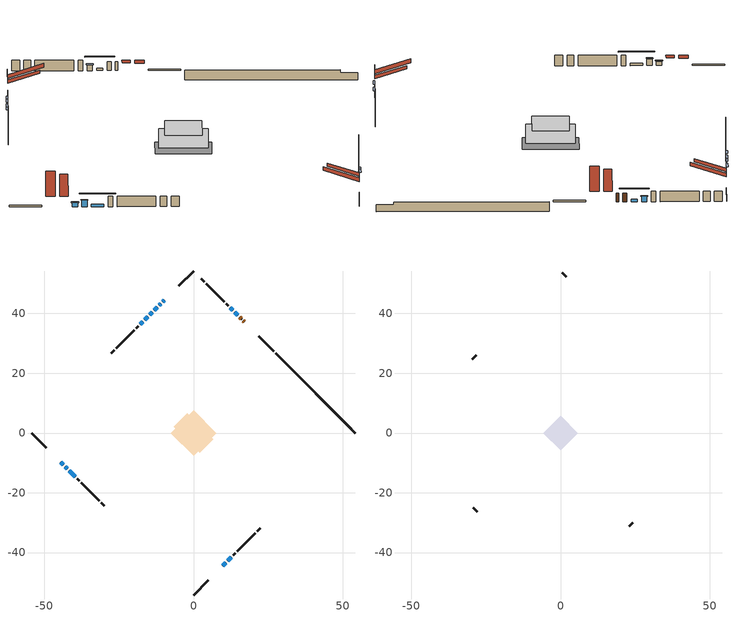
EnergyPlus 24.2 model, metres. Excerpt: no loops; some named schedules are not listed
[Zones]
conditioned space
 floor outside (Floor1 construction): -4,0 0,4 4,0 0,-4 z0.83
 floor adiabatic (AdiabaticFloorConstruction): -7.66,0 0,7.66 7.66,0 0,-7.66 z0.83
 floor foundation (Slab1 construction): -6.68,2.11 -2.11,6.68 6.68,-2.11 2.11,-6.68 z-1.46
 wall outside (RimJoist1 construction): 0,-54.2 5.01,-49.19 / -54.2,0 -49.19,-5.01 / 0,54.2 -5.01,49.19 / 26.82,27.38 21.8,32.39 z0.83:1.13
 wall outside (AdiabaticWallConstruction 1): 17.06,37.14 16.71,37.48 / 16.06,38.14 15.43,38.77 z0.83:2.86
 wall outside (AdiabaticWallConstruction): -9.76,44.44 -10.23,43.96 / -10.89,43.31 -11.49,42.71 / 13.15,41.05 12.32,41.88 z0.83:2.05; 9.76,-44.44 10.83,-43.36 z0.83:2.86; 11.49,-42.71 12.57,-41.63 / -42.96,-11.24 -42.17,-12.03 z0.83:2.3; -44.44,-9.76 -43.62,-10.58 / -12.14,42.06 -13.11,41.08 z0.83:1.75; 14.77,39.42 13.8,40.4 / -41.51,-12.68 -39.57,-14.62 z0.83:1.39; -13.77,40.43 -14.63,39.56 / -16.99,37.21 -17.81,36.38 z0.83:2; -15.29,38.91 -16.33,37.87 z0.83:1.8
 wall outside (Wall1 construction): 13.23,-40.97 13.96,-40.23 / -38.92,-15.28 -38.18,-16.02 / -18.47,35.73 -19.21,34.99 / 11.66,42.53 10.92,43.27 z0.83:3.27
 wall outside (Wall2 construction): 14.62,-39.58 20.63,-33.57 / -37.52,-16.68 -31.51,-22.69 / -19.87,34.33 -25.88,28.32 / 10.27,43.93 4.26,49.94 z0.83:3.27
 wall outside (Wall3 construction): 21.29,-32.91 22.35,-31.85 / -30.85,-23.34 -29.8,-24.4 / -26.53,27.66 -27.59,26.61 / 3.6,50.6 2.54,51.65 z0.83:3.27
 wall foundation (FoundationWall1 construction): 27.47,26.73,-1.46 27.47,26.73,0.83 51.53,2.67,0.83 51.53,2.67,0.22 54.2,0,0.22 54.2,0,-1.46
 window (WindowConstruction 9): -9.76,44.44 -10.23,43.97 z0.83:2.05
 window (WindowConstruction 5): 9.76,-44.44 10.83,-43.36 z0.83:2.86
 window (WindowConstruction 6): 11.49,-42.71 12.57,-41.63 z0.83:2.3
 window (WindowConstruction 7): -44.44,-9.76 -43.62,-10.58 z0.83:1.74
 window (WindowConstruction 8): -42.96,-11.24 -42.17,-12.03 z0.83:2.3
 window (WindowConstruction 11): 14.77,39.43 13.8,40.39 z0.83:1.39
 window (WindowConstruction 12): -41.51,-12.68 -39.57,-14.62 z0.83:1.39
 window (WindowConstruction 10): -10.89,43.31 -11.49,42.71 z0.83:2.05
 window (WindowConstruction): 13.15,41.05 12.32,41.88 z0.83:2.05
 window (WindowConstruction 1): -12.14,42.05 -13.11,41.08 z0.83:1.74
 window (WindowConstruction 2): -13.77,40.43 -14.63,39.57 z0.83:2
 window (WindowConstruction 3): -15.29,38.91 -16.33,37.87 z0.83:1.8
 window (WindowConstruction 4): -16.99,37.21 -17.81,36.39 z0.83:2
 door (Door): 17.06,37.14 16.72,37.48 z0.83:2.86
 door (Door 1): 16.06,38.14 15.43,38.77 z0.83:2.86
 ceiling adiabatic (AdiabaticFloorConstruction): 0,-7.66 7.66,0 0,7.66 -7.66,0 z0.83
 roof outside (Roof2 construction): 9.1,-45.1,3.27 4.18,-40.17,5.59 2.88,-41.47,5.59 7.8,-46.4,3.27; -45.1,-9.1,3.27 -40.17,-4.18,5.59 -41.47,-2.88,5.59 -46.4,-7.8,3.27; -9.1,45.1,3.27 -4.18,40.17,5.59 -2.88,41.47,5.59 -7.8,46.4,3.27; 17.72,36.48,3.27 12.79,31.56,5.59 14.09,30.26,5.59 19.01,35.18,3.27
attic - vented
 floor to conditioned space (Floor2 construction Reversed): -5.75,0 0,5.75 5.75,0 0,-5.75 z3.27
 wall outside (Wall4 construction): 23,-31.2 24.23,-29.97 / -29.14,-25.06 -27.91,-26.29 / -28.25,25.95 -29.48,24.72 / 1.89,52.31 0.66,53.54 z0.83:3.27
 roof outside (Roof1 construction): 7.15,-47.05,3.27 1.54,-41.45,5.91 0.07,-42.93,5.91 5.67,-48.53,3.27; -47.05,-7.15,3.27 -41.45,-1.54,5.91 -42.93,-0.07,5.91 -48.53,-5.67,3.27; -7.15,47.05,3.27 -1.54,41.45,5.91 -0.07,42.93,5.91 -5.67,48.53,3.27; 19.67,34.53,3.27 14.07,28.93,5.91 15.55,27.45,5.91 21.15,33.05,3.27
shading: 10.98,-43.22 9.61,-44.58 9.91,-44.87 11.27,-43.51 z3.06; 12.71,-41.49 11.35,-42.85 11.64,-43.14 13,-41.78 z2.5; -43.47,-10.72 -44.58,-9.61 -44.87,-9.91 -43.76,-11.02 z1.95; -42.03,-12.17 -43.1,-11.1 -43.39,-11.39 -42.32,-12.46 z2.5; 11.94,42.26 16.64,37.56 16.93,37.85 12.23,42.55 z4.03; -37.71,-16.49 -43.38,-10.82 -43.67,-11.11 -38,-16.78 z4.03; 12.18,42.02 13.29,40.91 13.58,41.2 12.47,42.31 z2.25; -13.26,40.94 -12,42.2 -12.29,42.49 -13.55,41.23 z1.95; -14.77,39.42 -13.63,40.57 -13.92,40.86 -15.07,39.71 z2.2; -16.47,37.73 -15.15,39.05 -15.44,39.34 -16.76,38.02 z2; -17.96,36.24 -16.85,37.35 -17.14,37.64 -18.25,36.53 z2.2
[Building]
Building 1: Terrain=Suburbs
[Site:Location]
Edmonton Intl AP_AB: Latitude {deg}=53.31; Longitude {deg}=-113.58; Time Zone {hr}=-7; Elevation {m}=723; Keep Site Location Information=Yes
[Site:GroundTemperature:Shallow]
-1.56185, -3.61833, -3.78302, -2.80711, 1.11059, 5.01004, 8.39065, 10.5322, 10.7141, 8.97234, 5.67794, 1.89811
[Site:WaterMainsTemperature]
Calculation Method=Schedule; Temperature Schedule=mains temperature schedule
[Material] Roughness=Rough; Thermal Absorptance=0.9
Name | Thickness {m} | Conductivity {W/m-K} | Density {kg/m3} | Specific Heat {J/kg-K} | Solar Absorptance | Visible Absorptance
asphalt or fiberglass shingles | 0.00635 | 0.162714 | 1121.4 | 1465.45 | 0.4 | 0.4
ceiling loosefill ins | 0.254 | 0.0480833 | 16.02 | 1046.75 | 0.7 | 0.7
ceiling stud and cavity | 0.1397 | 0.341967 | 65.682 | 1177.47 | 0.7 | 0.7
concrete 4.0 in. | 0.1016 | 1.803125 | 2242.8 | 837.4 | 0.7 | 0.7
concrete 8.0 in. | 0.2032 | 1.803125 | 2242.8 | 837.4 | 0.7 | 0.7
door material | 0.04445 | 0.053851 | 512.64 | 1214.23 | 0.7 | 0.7
exterior vertical ins | 0.0480821 | 0.029427 | 32.04 | 1214.23 | 0.7 | 0.7
floor covering | 0.0127 | 0.0433444 | 54.468 | 1339.84 | 0.6 | 0.6
floor rigid ins; roof rigid ins; wall rigid ins | 0.051816 | 0.029427 | 32.04 | 1214.23 | 0.7 | 0.7
floor rigid ins 1; wall rigid ins 1 | 0.512978 | 0.029427 | 32.04 | 1214.23 | 0.7 | 0.7
floor stud and cavity | 0.1397 | 0.0921247 | 92.3553 | 1139.71 | 0.7 | 0.7
floor stud and cavity 1 | 0.1397 | 1.75129 | 37.0049 | 1207.88 | 0.7 | 0.7
furniture material conditioned space 1 | 0.1524 | 0.115458 | 640.8 | 1214.23 | 0.6 | 0.6
gypsum board | 0.0127 | 0.160291 | 801 | 837.4 | 0.6 | 0.6
gypsum board 1 | 0.0127 | 0.160291 | 801 | 837.4 | 0.7 | 0.7
osb sheathing 0.5 in. | 0.0127 | 0.115458 | 512.64 | 1214.23 | 0.7 | 0.7
osb sheathing 0.75 in. | 0.01905 | 0.115458 | 512.64 | 1214.23 | 0.7 | 0.7
osb sheathing 2.0 in. | 0.0508 | 0.115458 | 512.64 | 1214.23 | 0.7 | 0.7
rim joist stud and cavity | 0.0508 | 0.0296634 | 125.044 | 1163.47 | 0.6 | 0.6
roof stud and cavity | 0.2032 | 0.213394 | 78.34581 | 1123.46 | 0.7 | 0.7
wall stud and cavity | 0.1397 | 0.33197 | 139.0536 | 1170.24 | 0.7 | 0.7
wall stud and cavity 1 | 0.1397 | 0.216775 | 139.0536 | 1170.24 | 0.7 | 0.7
wall stud and cavity 2 | 0.1397 | 0.424288 | 139.0536 | 1170.24 | 0.7 | 0.7
wall stud and cavity 3 | 0.0889 | 6.1454 | 50.32683 | 1063.81 | 0.6 | 0.6
wall stud and cavity 4 | 0.0889 | 0.380278 | 52.3479 | 1209.89 | 0.7 | 0.7
wall stud and cavity 5 | 0.0889 | 0.391764 | 83.0341 | 1211.67 | 0.7 | 0.7
wood siding | 0.0254 | 0.102417 | 544.68 | 1172.36 | 0.4 | 0.4
wood siding 1 | 0.00254 | 0.102417 | 544.68 | 1172.36 | 0.4 | 0.4
wood siding 2; wood siding 3; wood siding 4 | 0.0254 | 0.102417 | 544.68 | 1172.36 | 0.7 | 0.7
[WindowMaterial:SimpleGlazingSystem]
Name | U-Factor {W/m2-K} | Solar Heat Gain Coefficient
WindowMaterial | 2.9219 | 0.66
WindowMaterial 1 | 2.93155 | 0.66
WindowMaterial 10 | 2.8072 | 0.47
WindowMaterial 11 | 3.01842 | 0.49
WindowMaterial 2 | 3.02126 | 0.49
WindowMaterial 3 | 2.97868 | 0.57
WindowMaterial 4 | 2.99117 | 0.56
WindowMaterial 5 | 2.98606 | 0.58
WindowMaterial 6 | 2.94177 | 0.65
WindowMaterial 7 | 3.00026 | 0.54
WindowMaterial 8 | 3.01559 | 0.5
WindowMaterial 9 | 2.97187 | 0.62
[Construction]
AdiabaticFloorConstruction: floor stud and cavity 1, floor rigid ins 1, osb sheathing 0.75 in., floor covering
AdiabaticWallConstruction: wood siding 3, wall rigid ins 1, wall stud and cavity 4, gypsum board
AdiabaticWallConstruction 1: wood siding 4, wall rigid ins 1, wall stud and cavity 4, gypsum board
Door; Door 1: door material
Floor1 construction: floor stud and cavity, floor rigid ins, osb sheathing 0.75 in., floor covering
Floor2 construction Reversed: gypsum board, ceiling stud and cavity, ceiling loosefill ins
FoundationWall1 construction: concrete 8.0 in., gypsum board 1
furniture construction conditioned space 1: furniture material conditioned space 1
PartitionWallConstruction: gypsum board, wall stud and cavity 5, gypsum board
RimJoist1 construction: wood siding 2, osb sheathing 2.0 in., rim joist stud and cavity
Roof1 construction: asphalt or fiberglass shingles
Roof2 construction: asphalt or fiberglass shingles, roof rigid ins, osb sheathing 0.75 in., roof stud and cavity, gypsum board
Slab1 construction: concrete 4.0 in.
Wall1 construction: wood siding, wall rigid ins, osb sheathing 0.5 in., wall stud and cavity, gypsum board
Wall2 construction: wood siding, wall rigid ins, osb sheathing 0.5 in., wall stud and cavity 1, gypsum board
Wall3 construction: wood siding, wall rigid ins, osb sheathing 0.5 in., wall stud and cavity 2, gypsum board
Wall4 construction: wood siding 1, wall stud and cavity 3
WindowConstruction: WindowMaterial
WindowConstruction 1: WindowMaterial 1
WindowConstruction 10: WindowMaterial 10
WindowConstruction 11; WindowConstruction 12: WindowMaterial 11
WindowConstruction 2: WindowMaterial 2
WindowConstruction 3: WindowMaterial 3
WindowConstruction 4: WindowMaterial 4
WindowConstruction 5: WindowMaterial 5
WindowConstruction 6: WindowMaterial 6
WindowConstruction 7: WindowMaterial 7
WindowConstruction 8: WindowMaterial 8
WindowConstruction 9: WindowMaterial 9
[Zone] Multiplier=1; Part of Total Floor Area=Yes
Name | Volume {m3}
attic - vented | 28.3495
conditioned space | 510.3
[Space]
Name | Zone | Volume {m3}
attic - vented 1 | attic - vented | 28.3495
conditioned space 1 | conditioned space | 510.3
[ZoneInfiltration:EffectiveLeakageArea]
infil attic - vented 1: Zone or Space=attic - vented 1; Schedule=Always On Discrete; Effective Air Leakage Area {cm2}=2300.52; Stack Coefficient=0.000353171; Wind Coefficient=1.26973e-05
[ZoneMixing]
whole house fan mix: Zone or Space=attic - vented; Schedule=Always On Continuous; Design Flow Rate Calculation Method=Flow/Zone; Design Flow Rate {m3/s}=0; Source Zone or Space=conditioned space
[SurfaceProperty:ExposedFoundationPerimeter]
Slab1: Exposed Perimeter Calculation Method=TotalExposedPerimeter; Total Exposed Perimeter {m}=37.795
[InternalMass] Zone or ZoneList=conditioned space; Space or SpaceList=conditioned space 1
Name | Construction | Surface Area {m2}
furniture mass conditioned space 1 | furniture construction conditioned space 1 | 91.88
partition wall mass | PartitionWallConstruction | 229.7
[Lights]
interior lighting: Zone or ZoneList or Space or SpaceList=conditioned space 1; Schedule=interior lighting schedule; Design Level Calculation Method=LightingLevel; Lighting Level {W}=343.2; Return Air Fraction=0; Fraction Radiant=0.6; Fraction Visible=0.2; Fraction Replaceable=1
[People]
occupants: Zone or ZoneList or Space or SpaceList=conditioned space 1; Number of People Schedule=occupants schedule; Number of People Calculation Method=People; Number of People=3; Fraction Radiant=0.314171; Sensible Heat Fraction=0.56303; Activity Level Schedule=occupants activity schedule; Carbon Dioxide Generation Rate {m3/s-W}=0; Enable ASHRAE 55 Comfort Warnings=No; Mean Radiant Temperature Calculation Type=EnclosureAveraged
[ElectricEquipment] Zone or ZoneList or Space or SpaceList=conditioned space 1; Design Level Calculation Method=EquipmentLevel
Name | Schedule | Design Level {W} | Fraction Latent | Fraction Radiant | Fraction Lost
clothes dryer | clothes dryer schedule | 140.772 | 0.015 | 0.081 | 0.85
clothes washer | clothes washer schedule | 32.1985 | 0.03 | 0.162 | 0.7
cooking range | cooking range schedule | 215.147 | 0.08 | 0.432 | 0.2
dishwasher | dishwasher schedule | 66.8632 | 0.3 | 0.18 | 0.4
fridge | fridge schedule | 72.9452 | 0 | 0.6 | 0
mech vent bath fan 0 | mech vent bath fan 0 schedule | 50.2 | 0 | 0 | 1
mech vent bath fan 1 | mech vent bath fan 1 schedule | 50.2 | 0 | 0 | 1
mech vent house fan | mech vent house fan schedule | 0 | 0 | 0 | 1
mech vent house fan cfis | mech vent house fan cfis schedule | 0 | 0 | 0 | 0
mech vent range fan 0 | mech vent range fan 0 schedule | 57 | 0 | 0 | 1
misc plug loads | misc plug loads schedule | 494.7 | 0.045 | 0.513 | 0.1
whole house fan | Always On Discrete | 0 | 0 | 0 | 1
[OtherEquipment] Zone or ZoneList or Space or SpaceList=conditioned space 1; Design Level Calculation Method=EquipmentLevel
Name | Fuel Type | Schedule | Design Level {W} | Fraction Latent | Fraction Radiant | Fraction Lost
clothes dryer 1 | Electricity | clothes dryer schedule | 0 | 0.015 | 0.081 | 0.85
cooking range 1 | Electricity | cooking range schedule | 0 | 0.08 | 0.432 | 0.2
general water use latent | None | general water use schedule | 62.594 | 1 | 0 | 0
general water use sensible | None | general water use schedule | -61.6891 | 0 | 0.6 | 0
mech vent house fan latent load | None | Always On Discrete | 0 | 1 | 0 | 0
mech vent house fan sensible load | None | Always On Discrete | 0 | 0 | 0 | 0
water heater energy adjustment1 | NaturalGas | Always On Discrete | 0.01 | 0 | 0 | 1
[ZoneInfiltration:DesignFlowRate] Zone or ZoneList or Space or SpaceList=conditioned space 1; Schedule=Always On Discrete; Design Flow Rate Calculation Method=Flow/Zone; Design Flow Rate {m3/s}=0
infil flow; natural vent flow; whole house fan flow
[Foundation:Kiva]
Foundation Kiva 1: Initial Indoor Air Temperature {C}=18; Wall Height Above Grade {m}=0.830001; Wall Depth Below Slab {m}=0.2032; Custom Block Material Name 1=exterior vertical ins; Custom Block Depth 1 {m}=2.28999; Custom Block X Position 1 {m}=0.2159; Custom Block Z Position 1 {m}=0
[Foundation:Kiva:Settings]
Soil Conductivity {W/m-K}=0.849921; Soil Density {kg/m3}=1842.3; Soil Specific Heat {J/kg-K}=418.7; Ground Solar Absorptivity=0.9; Ground Thermal Absorptivity=0.9; Ground Surface Roughness {m}=0.03; Far-Field Width {m}=40; Deep-Ground Boundary Condition=ZeroFlux; Deep-Ground Depth {m}=40; Minimum Cell Dimension {m}=0.2; Maximum Cell Growth Coefficient=3; Simulation Timestep=Timestep
[Exterior:Lights]
exterior lighting: Schedule=exterior lighting schedule; Design Level {W}=75.6
[Schedule:Constant]
Name | Hourly Value
Always On Continuous; mech vent house fan schedule; mech vent house fan cfis schedule; Always On Discrete | 1
occupants activity schedule | 117.228
fridge schedule | 0
[Schedule:Week:Daily]
interior lighting schedule Week Rule - Jan1-Jan27: interior lighting schedule day, interior lighting schedule day, interior lighting schedule day, interior lighting schedule day, interior lighting schedule day, interior lighting schedule day, interior lighting schedule day, interior lighting schedule default day, interior lighting schedule default day, interior lighting schedule default day, interior lighting schedule default day, interior lighting schedule default day
interior lighting schedule Week Rule - Jan28-Feb3: interior lighting schedule day, interior lighting schedule day, interior lighting schedule day, interior lighting schedule day, interior lighting schedule day 1, interior lighting schedule day 1, interior lighting schedule day 1, interior lighting schedule default day, interior lighting schedule default day, interior lighting schedule default day, interior lighting schedule default day, interior lighting schedule default day
interior lighting schedule Week Rule - Feb4-Feb24: interior lighting schedule day 1, interior lighting schedule day 1, interior lighting schedule day 1, interior lighting schedule day 1, interior lighting schedule day 1, interior lighting schedule day 1, interior lighting schedule day 1, interior lighting schedule default day, interior lighting schedule default day, interior lighting schedule default day, interior lighting schedule default day, interior lighting schedule default day
interior lighting schedule Week Rule - Feb25-Mar3: interior lighting schedule day 1, interior lighting schedule day 1, interior lighting schedule day 1, interior lighting schedule day 1, interior lighting schedule day 2, interior lighting schedule day 2, interior lighting schedule day 2, interior lighting schedule default day, interior lighting schedule default day, interior lighting schedule default day, interior lighting schedule default day, interior lighting schedule default day
interior lighting schedule Week Rule - Mar4-Mar31: interior lighting schedule day 2, interior lighting schedule day 2, interior lighting schedule day 2, interior lighting schedule day 2, interior lighting schedule day 2, interior lighting schedule day 2, interior lighting schedule day 2, interior lighting schedule default day, interior lighting schedule default day, interior lighting schedule default day, interior lighting schedule default day, interior lighting schedule default day
interior lighting schedule Week Rule - Apr1-Apr28: interior lighting schedule day 3, interior lighting schedule day 3, interior lighting schedule day 3, interior lighting schedule day 3, interior lighting schedule day 3, interior lighting schedule day 3, interior lighting schedule day 3, interior lighting schedule default day, interior lighting schedule default day, interior lighting schedule default day, interior lighting schedule default day, interior lighting schedule default day
interior lighting schedule Week Rule - Apr29-May5: interior lighting schedule day 3, interior lighting schedule day 3, interior lighting schedule day 4, interior lighting schedule day 4, interior lighting schedule day 4, interior lighting schedule day 4, interior lighting schedule day 4, interior lighting schedule default day, interior lighting schedule default day, interior lighting schedule default day, interior lighting schedule default day, interior lighting schedule default day
interior lighting schedule Week Rule - May6-May26: interior lighting schedule day 4, interior lighting schedule day 4, interior lighting schedule day 4, interior lighting schedule day 4, interior lighting schedule day 4, interior lighting schedule day 4, interior lighting schedule day 4, interior lighting schedule default day, interior lighting schedule default day, interior lighting schedule default day, interior lighting schedule default day, interior lighting schedule default day
interior lighting schedule Week Rule - May27-Jun2: interior lighting schedule day 4, interior lighting schedule day 4, interior lighting schedule day 4, interior lighting schedule day 4, interior lighting schedule day 4, interior lighting schedule day 5, interior lighting schedule day 5, interior lighting schedule default day, interior lighting schedule default day, interior lighting schedule default day, interior lighting schedule default day, interior lighting schedule default day
interior lighting schedule Week Rule - Jun3-Jun30: interior lighting schedule day 5, interior lighting schedule day 5, interior lighting schedule day 5, interior lighting schedule day 5, interior lighting schedule day 5, interior lighting schedule day 5, interior lighting schedule day 5, interior lighting schedule default day, interior lighting schedule default day, interior lighting schedule default day, interior lighting schedule default day, interior lighting schedule default day
interior lighting schedule Week Rule - Jul1-Jul28: interior lighting schedule day 6, interior lighting schedule day 6, interior lighting schedule day 6, interior lighting schedule day 6, interior lighting schedule day 6, interior lighting schedule day 6, interior lighting schedule day 6, interior lighting schedule default day, interior lighting schedule default day, interior lighting schedule default day, interior lighting schedule default day, interior lighting schedule default day
interior lighting schedule Week Rule - Jul29-Aug4: interior lighting schedule day 6, interior lighting schedule day 6, interior lighting schedule day 6, interior lighting schedule day 7, interior lighting schedule day 7, interior lighting schedule day 7, interior lighting schedule day 7, interior lighting schedule default day, interior lighting schedule default day, interior lighting schedule default day, interior lighting schedule default day, interior lighting schedule default day
interior lighting schedule Week Rule - Aug5-Aug25: interior lighting schedule day 7, interior lighting schedule day 7, interior lighting schedule day 7, interior lighting schedule day 7, interior lighting schedule day 7, interior lighting schedule day 7, interior lighting schedule day 7, interior lighting schedule default day, interior lighting schedule default day, interior lighting schedule default day, interior lighting schedule default day, interior lighting schedule default day
interior lighting schedule Week Rule - Aug26-Sep1: interior lighting schedule day 7, interior lighting schedule day 7, interior lighting schedule day 7, interior lighting schedule day 7, interior lighting schedule day 7, interior lighting schedule day 7, interior lighting schedule day 8, interior lighting schedule default day, interior lighting schedule default day, interior lighting schedule default day, interior lighting schedule default day, interior lighting schedule default day
interior lighting schedule Week Rule - Sep2-Sep29: interior lighting schedule day 8, interior lighting schedule day 8, interior lighting schedule day 8, interior lighting schedule day 8, interior lighting schedule day 8, interior lighting schedule day 8, interior lighting schedule day 8, interior lighting schedule default day, interior lighting schedule default day, interior lighting schedule default day, interior lighting schedule default day, interior lighting schedule default day
interior lighting schedule Week Rule - Sep30-Oct6: interior lighting schedule day 8, interior lighting schedule day 9, interior lighting schedule day 9, interior lighting schedule day 9, interior lighting schedule day 9, interior lighting schedule day 9, interior lighting schedule day 9, interior lighting schedule default day, interior lighting schedule default day, interior lighting schedule default day, interior lighting schedule default day, interior lighting schedule default day
interior lighting schedule Week Rule - Oct7-Oct27: interior lighting schedule day 9, interior lighting schedule day 9, interior lighting schedule day 9, interior lighting schedule day 9, interior lighting schedule day 9, interior lighting schedule day 9, interior lighting schedule day 9, interior lighting schedule default day, interior lighting schedule default day, interior lighting schedule default day, interior lighting schedule default day, interior lighting schedule default day
interior lighting schedule Week Rule - Oct28-Nov3: interior lighting schedule day 9, interior lighting schedule day 9, interior lighting schedule day 9, interior lighting schedule day 9, interior lighting schedule day 10, interior lighting schedule day 10, interior lighting schedule day 10, interior lighting schedule default day, interior lighting schedule default day, interior lighting schedule default day, interior lighting schedule default day, interior lighting schedule default day
interior lighting schedule Week Rule - Nov4-Nov24: interior lighting schedule day 10, interior lighting schedule day 10, interior lighting schedule day 10, interior lighting schedule day 10, interior lighting schedule day 10, interior lighting schedule day 10, interior lighting schedule day 10, interior lighting schedule default day, interior lighting schedule default day, interior lighting schedule default day, interior lighting schedule default day, interior lighting schedule default day
interior lighting schedule Week Rule - Nov25-Dec1: interior lighting schedule day 10, interior lighting schedule day 10, interior lighting schedule day 10, interior lighting schedule day 10, interior lighting schedule day 10, interior lighting schedule day 10, interior lighting schedule day 11, interior lighting schedule default day, interior lighting schedule default day, interior lighting schedule default day, interior lighting schedule default day, interior lighting schedule default day
interior lighting schedule Week Rule - Dec2-Dec31: interior lighting schedule day 11, interior lighting schedule day 11, interior lighting schedule day 11, interior lighting schedule day 11, interior lighting schedule day 11, interior lighting schedule day 11, interior lighting schedule day 11, interior lighting schedule default day, interior lighting schedule default day, interior lighting schedule default day, interior lighting schedule default day, interior lighting schedule default day
occupants schedule Week Rule - Jan1-Dec31: occupants schedule day, occupants schedule day, occupants schedule day, occupants schedule day, occupants schedule day, occupants schedule day, occupants schedule day, occupants schedule default day, occupants schedule default day, occupants schedule default day, occupants schedule default day, occupants schedule default day
clothes dryer schedule Week Rule - Jan1-Dec31: clothes dryer schedule day, clothes dryer schedule day, clothes dryer schedule day, clothes dryer schedule day, clothes dryer schedule day, clothes dryer schedule day, clothes dryer schedule day, clothes dryer schedule default day, clothes dryer schedule default day, clothes dryer schedule default day, clothes dryer schedule default day, clothes dryer schedule default day
clothes washer schedule Week Rule - Jan1-Dec31: clothes washer schedule day, clothes washer schedule day, clothes washer schedule day, clothes washer schedule day, clothes washer schedule day, clothes washer schedule day, clothes washer schedule day, clothes washer schedule default day, clothes washer schedule default day, clothes washer schedule default day, clothes washer schedule default day, clothes washer schedule default day
cooking range schedule Week Rule - Jan1-Dec31: cooking range schedule day, cooking range schedule day, cooking range schedule day, cooking range schedule day, cooking range schedule day, cooking range schedule day, cooking range schedule day, cooking range schedule default day, cooking range schedule default day, cooking range schedule default day, cooking range schedule default day, cooking range schedule default day
dishwasher schedule Week Rule - Jan1-Dec31: dishwasher schedule day, dishwasher schedule day, dishwasher schedule day, dishwasher schedule day, dishwasher schedule day, dishwasher schedule day, dishwasher schedule day, dishwasher schedule default day, dishwasher schedule default day, dishwasher schedule default day, dishwasher schedule default day, dishwasher schedule default day
mech vent bath fan 0 schedule Week Rule - Jan1-Dec31: mech vent bath fan 0 schedule day, mech vent bath fan 0 schedule day, mech vent bath fan 0 schedule day, mech vent bath fan 0 schedule day, mech vent bath fan 0 schedule day, mech vent bath fan 0 schedule day, mech vent bath fan 0 schedule day, mech vent bath fan 0 schedule default day, mech vent bath fan 0 schedule default day, mech vent bath fan 0 schedule default day, mech vent bath fan 0 schedule default day, mech vent bath fan 0 schedule default day
mech vent bath fan 1 schedule Week Rule - Jan1-Dec31: mech vent bath fan 1 schedule day, mech vent bath fan 1 schedule day, mech vent bath fan 1 schedule day, mech vent bath fan 1 schedule day, mech vent bath fan 1 schedule day, mech vent bath fan 1 schedule day, mech vent bath fan 1 schedule day, mech vent bath fan 1 schedule default day, mech vent bath fan 1 schedule default day, mech vent bath fan 1 schedule default day, mech vent bath fan 1 schedule default day, mech vent bath fan 1 schedule default day
mech vent range fan 0 schedule Week Rule - Jan1-Dec31: mech vent range fan 0 schedule day, mech vent range fan 0 schedule day, mech vent range fan 0 schedule day, mech vent range fan 0 schedule day, mech vent range fan 0 schedule day, mech vent range fan 0 schedule day, mech vent range fan 0 schedule day, mech vent range fan 0 schedule default day, mech vent range fan 0 schedule default day, mech vent range fan 0 schedule default day, mech vent range fan 0 schedule default day, mech vent range fan 0 schedule default day
misc plug loads schedule Week Rule - Jan1-Dec31: misc plug loads schedule day, misc plug loads schedule day, misc plug loads schedule day, misc plug loads schedule day, misc plug loads schedule day, misc plug loads schedule day, misc plug loads schedule day, misc plug loads schedule default day, misc plug loads schedule default day, misc plug loads schedule default day, misc plug loads schedule default day, misc plug loads schedule default day
general water use schedule Week Rule - Jan1-Dec31: general water use schedule day, general water use schedule day, general water use schedule day, general water use schedule day, general water use schedule day, general water use schedule day, general water use schedule day, general water use schedule default day, general water use schedule default day, general water use schedule default day, general water use schedule default day, general water use schedule default day
exterior lighting schedule Week Rule - Jan1-Jan27: exterior lighting schedule day, exterior lighting schedule day, exterior lighting schedule day, exterior lighting schedule day, exterior lighting schedule day, exterior lighting schedule day, exterior lighting schedule day, exterior lighting schedule default day, exterior lighting schedule default day, exterior lighting schedule default day, exterior lighting schedule default day, exterior lighting schedule default day
exterior lighting schedule Week Rule - Jan28-Feb3: exterior lighting schedule day, exterior lighting schedule day, exterior lighting schedule day, exterior lighting schedule day, exterior lighting schedule day 1, exterior lighting schedule day 1, exterior lighting schedule day 1, exterior lighting schedule default day, exterior lighting schedule default day, exterior lighting schedule default day, exterior lighting schedule default day, exterior lighting schedule default day
exterior lighting schedule Week Rule - Feb4-Feb24: exterior lighting schedule day 1, exterior lighting schedule day 1, exterior lighting schedule day 1, exterior lighting schedule day 1, exterior lighting schedule day 1, exterior lighting schedule day 1, exterior lighting schedule day 1, exterior lighting schedule default day, exterior lighting schedule default day, exterior lighting schedule default day, exterior lighting schedule default day, exterior lighting schedule default day
exterior lighting schedule Week Rule - Feb25-Mar3: exterior lighting schedule day 1, exterior lighting schedule day 1, exterior lighting schedule day 1, exterior lighting schedule day 1, exterior lighting schedule day 2, exterior lighting schedule day 2, exterior lighting schedule day 2, exterior lighting schedule default day, exterior lighting schedule default day, exterior lighting schedule default day, exterior lighting schedule default day, exterior lighting schedule default day
exterior lighting schedule Week Rule - Mar4-Mar31: exterior lighting schedule day 2, exterior lighting schedule day 2, exterior lighting schedule day 2, exterior lighting schedule day 2, exterior lighting schedule day 2, exterior lighting schedule day 2, exterior lighting schedule day 2, exterior lighting schedule default day, exterior lighting schedule default day, exterior lighting schedule default day, exterior lighting schedule default day, exterior lighting schedule default day
exterior lighting schedule Week Rule - Apr1-Apr28: exterior lighting schedule day 3, exterior lighting schedule day 3, exterior lighting schedule day 3, exterior lighting schedule day 3, exterior lighting schedule day 3, exterior lighting schedule day 3, exterior lighting schedule day 3, exterior lighting schedule default day, exterior lighting schedule default day, exterior lighting schedule default day, exterior lighting schedule default day, exterior lighting schedule default day
exterior lighting schedule Week Rule - Apr29-May5: exterior lighting schedule day 3, exterior lighting schedule day 3, exterior lighting schedule day 4, exterior lighting schedule day 4, exterior lighting schedule day 4, exterior lighting schedule day 4, exterior lighting schedule day 4, exterior lighting schedule default day, exterior lighting schedule default day, exterior lighting schedule default day, exterior lighting schedule default day, exterior lighting schedule default day
exterior lighting schedule Week Rule - May6-May26: exterior lighting schedule day 4, exterior lighting schedule day 4, exterior lighting schedule day 4, exterior lighting schedule day 4, exterior lighting schedule day 4, exterior lighting schedule day 4, exterior lighting schedule day 4, exterior lighting schedule default day, exterior lighting schedule default day, exterior lighting schedule default day, exterior lighting schedule default day, exterior lighting schedule default day
exterior lighting schedule Week Rule - May27-Jun2: exterior lighting schedule day 4, exterior lighting schedule day 4, exterior lighting schedule day 4, exterior lighting schedule day 4, exterior lighting schedule day 4, exterior lighting schedule day 5, exterior lighting schedule day 5, exterior lighting schedule default day, exterior lighting schedule default day, exterior lighting schedule default day, exterior lighting schedule default day, exterior lighting schedule default day
exterior lighting schedule Week Rule - Jun3-Jun30: exterior lighting schedule day 5, exterior lighting schedule day 5, exterior lighting schedule day 5, exterior lighting schedule day 5, exterior lighting schedule day 5, exterior lighting schedule day 5, exterior lighting schedule day 5, exterior lighting schedule default day, exterior lighting schedule default day, exterior lighting schedule default day, exterior lighting schedule default day, exterior lighting schedule default day
exterior lighting schedule Week Rule - Jul1-Jul28: exterior lighting schedule day 6, exterior lighting schedule day 6, exterior lighting schedule day 6, exterior lighting schedule day 6, exterior lighting schedule day 6, exterior lighting schedule day 6, exterior lighting schedule day 6, exterior lighting schedule default day, exterior lighting schedule default day, exterior lighting schedule default day, exterior lighting schedule default day, exterior lighting schedule default day
exterior lighting schedule Week Rule - Jul29-Aug4: exterior lighting schedule day 6, exterior lighting schedule day 6, exterior lighting schedule day 6, exterior lighting schedule day 7, exterior lighting schedule day 7, exterior lighting schedule day 7, exterior lighting schedule day 7, exterior lighting schedule default day, exterior lighting schedule default day, exterior lighting schedule default day, exterior lighting schedule default day, exterior lighting schedule default day
[Schedule:Year]
interior lighting schedule: interior lighting schedule Week Rule - Jan1-Jan27, 1, 1, 1, 27, interior lighting schedule Week Rule - Jan28-Feb3, 1, 28, 2, 3, interior lighting schedule Week Rule - Feb4-Feb24, 2, 4, 2, 24, interior lighting schedule Week Rule - Feb25-Mar3, 2, 25, 3, 3, interior lighting schedule Week Rule - Mar4-Mar31, 3, 4, 3, 31, interior lighting schedule Week Rule - Apr1-Apr28, 4, 1, 4, 28, interior lighting schedule Week Rule - Apr29-May5, 4, 29, 5, 5, interior lighting schedule Week Rule - May6-May26, 5, 6, 5, 26, interior lighting schedule Week Rule - May27-Jun2, 5, 27, 6, 2, interior lighting schedule Week Rule - Jun3-Jun30, 6, 3, 6, 30, interior lighting schedule Week Rule - Jul1-Jul28, 7, 1, 7, 28, interior lighting schedule Week Rule - Jul29-Aug4, 7, 29, 8, 4, interior lighting schedule Week Rule - Aug5-Aug25, 8, 5, 8, 25, interior lighting schedule Week Rule - Aug26-Sep1, 8, 26, 9, 1, interior lighting schedule Week Rule - Sep2-Sep29, 9, 2, 9, 29, interior lighting schedule Week Rule - Sep30-Oct6, 9, 30, 10, 6, interior lighting schedule Week Rule - Oct7-Oct27, 10, 7, 10, 27, interior lighting schedule Week Rule - Oct28-Nov3, 10, 28, 11, 3, interior lighting schedule Week Rule - Nov4-Nov24, 11, 4, 11, 24, interior lighting schedule Week Rule - Nov25-Dec1, 11, 25, 12, 1, interior lighting schedule Week Rule - Dec2-Dec31, 12, 2, 12, 31
occupants schedule: occupants schedule Week Rule - Jan1-Dec31, 1, 1, 12, 31
clothes dryer schedule: clothes dryer schedule Week Rule - Jan1-Dec31, 1, 1, 12, 31
clothes washer schedule: clothes washer schedule Week Rule - Jan1-Dec31, 1, 1, 12, 31
cooking range schedule: cooking range schedule Week Rule - Jan1-Dec31, 1, 1, 12, 31
dishwasher schedule: dishwasher schedule Week Rule - Jan1-Dec31, 1, 1, 12, 31
mech vent bath fan 0 schedule: mech vent bath fan 0 schedule Week Rule - Jan1-Dec31, 1, 1, 12, 31
mech vent bath fan 1 schedule: mech vent bath fan 1 schedule Week Rule - Jan1-Dec31, 1, 1, 12, 31
mech vent range fan 0 schedule: mech vent range fan 0 schedule Week Rule - Jan1-Dec31, 1, 1, 12, 31
misc plug loads schedule: misc plug loads schedule Week Rule - Jan1-Dec31, 1, 1, 12, 31
general water use schedule: general water use schedule Week Rule - Jan1-Dec31, 1, 1, 12, 31
exterior lighting schedule: exterior lighting schedule Week Rule - Jan1-Jan27, 1, 1, 1, 27, exterior lighting schedule Week Rule - Jan28-Feb3, 1, 28, 2, 3, exterior lighting schedule Week Rule - Feb4-Feb24, 2, 4, 2, 24, exterior lighting schedule Week Rule - Feb25-Mar3, 2, 25, 3, 3, exterior lighting schedule Week Rule - Mar4-Mar31, 3, 4, 3, 31, exterior lighting schedule Week Rule - Apr1-Apr28, 4, 1, 4, 28, exterior lighting schedule Week Rule - Apr29-May5, 4, 29, 5, 5, exterior lighting schedule Week Rule - May6-May26, 5, 6, 5, 26, exterior lighting schedule Week Rule - May27-Jun2, 5, 27, 6, 2, exterior lighting schedule Week Rule - Jun3-Jun30, 6, 3, 6, 30, exterior lighting schedule Week Rule - Jul1-Jul28, 7, 1, 7, 28, exterior lighting schedule Week Rule - Jul29-Aug4, 7, 29, 8, 4, exterior lighting schedule Week Rule - Aug5-Aug25, 8, 5, 8, 25, exterior lighting schedule Week Rule - Aug26-Sep1, 8, 26, 9, 1, exterior lighting schedule Week Rule - Sep2-Sep29, 9, 2, 9, 29, exterior lighting schedule Week Rule - Sep30-Oct6, 9, 30, 10, 6, exterior lighting schedule Week Rule - Oct7-Oct27, 10, 7, 10, 27, exterior lighting schedule Week Rule - Oct28-Nov3, 10, 28, 11, 3, exterior lighting schedule Week Rule - Nov4-Nov24, 11, 4, 11, 24, exterior lighting schedule Week Rule - Nov25-Dec1, 11, 25, 12, 1, exterior lighting schedule Week Rule - Dec2-Dec31, 12, 2, 12, 31
[Schedule:Compact]
mains temperature schedule: Through: 01/01, For: AllDays, Until: 24:00, 3.97167, Through: 01/02, For: AllDays, Until: 24:00, 3.90778, Through: 01/03, For: AllDays, Until: 24:00, 3.84556, Through: 01/04, For: AllDays, Until: 24:00, 3.78389, Through: 01/05, For: AllDays, Until: 24:00, 3.72278, Through: 01/06, For: AllDays, Until: 24:00, 3.66278, Through: 01/07, For: AllDays, Until: 24:00, 3.60389, Through: 01/08, For: AllDays, Until: 24:00, 3.54556, Through: 01/09, For: AllDays, Until: 24:00, 3.48833, Through: 01/10, For: AllDays, Until: 24:00, 3.43167, Through: 01/11, For: AllDays, Until: 24:00, 3.37611, Through: 01/12, For: AllDays, Until: 24:00, 3.32167, Through: 01/13, For: AllDays, Until: 24:00, 3.26833, Through: 01/14, For: AllDays, Until: 24:00, 3.21556, Through: 01/15, For: AllDays, Until: 24:00, 3.16444, Through: 01/16, For: AllDays, Until: 24:00, 3.11389, Through: 01/17, For: AllDays, Until: 24:00, 3.06444, Through: 01/18, For: AllDays, Until: 24:00, 3.01611, Through: 01/19, For: AllDays, Until: 24:00, 2.96889, Through: 01/20, For: AllDays, Until: 24:00, 2.92278, Through: 01/21, For: AllDays, Until: 24:00, 2.87722, Through: 01/22, For: AllDays, Until: 24:00, 2.83333, Through: 01/23, For: AllDays, Until: 24:00, 2.79056, Through: 01/24, For: AllDays, Until: 24:00, 2.74889, Through: 01/25, For: AllDays, Until: 24:00, 2.70833, Through: 01/26, For: AllDays, Until: 24:00, 2.66889, Through: 01/27, For: AllDays, Until: 24:00, 2.63056, Through: 01/28, For: AllDays, Until: 24:00, 2.59333, Through: 01/29, For: AllDays, Until: 24:00, 2.55778, Through: 01/30, For: AllDays, Until: 24:00, 2.52278, Through: 01/31, For: AllDays, Until: 24:00, 2.48944, Through: 02/01, For: AllDays, Until: 24:00, 2.45722, Through: 02/02, For: AllDays, Until: 24:00, 2.42611, Through: 02/03, For: AllDays, Until: 24:00, 2.39667, Through: 02/04, For: AllDays, Until: 24:00, 2.36833, Through: 02/05, For: AllDays, Until: 24:00, 2.34111, Through: 02/06, For: AllDays, Until: 24:00, 2.315, Through: 02/07, For: AllDays, Until: 24:00, 2.29056, Through: 02/08, For: AllDays, Until: 24:00, 2.26722, Through: 02/09, For: AllDays, Until: 24:00, 2.245, Through: 02/10, For: AllDays, Until: 24:00, 2.22444, Through: 02/11, For: AllDays, Until: 24:00, 2.20444, Through: 02/12, For: AllDays, Until: 24:00, 2.18667, Through: 02/13, For: AllDays, Until: 24:00, 2.17, Through: 02/14, For: AllDays, Until: 24:00, 2.15444, Through: 02/15, For: AllDays, Until: 24:00, 2.14, Through: 02/16, For: AllDays, Until: 24:00, 2.12722, Through: 02/17, For: AllDays, Until: 24:00, 2.11556, Through: 02/18, For: AllDays, Until: 24:00, 2.10556, Through: 02/19, For: AllDays, Until: 24:00, 2.09667, Through: 02/20, For: AllDays, Until: 24:00, 2.08889, Through: 02/21, For: AllDays, Until: 24:00, 2.08278, Through: 02/22, For: AllDays, Until: 24:00, 2.07833, Through: 02/23, For: AllDays, Until: 24:00, 2.07444, Through: 02/24, For: AllDays, Until: 24:00, 2.07278, Through: 02/25, For: AllDays, Until: 24:00, 2.07167, Through: 02/26, For: AllDays, Until: 24:00, 2.07222, Through: 02/27, For: AllDays, Until: 24:00, 2.07444, Through: 02/28, For: AllDays, Until: 24:00, 2.07778, Through: 03/01, For: AllDays, Until: 24:00, 2.08222, Through: 03/02, For: AllDays, Until: 24:00, 2.08833, Through: 03/03, For: AllDays, Until: 24:00, 2.09556, Through: 03/04, For: AllDays, Until: 24:00, 2.10444, Through: 03/05, For: AllDays, Until: 24:00, 2.11444, Through: 03/06, For: AllDays, Until: 24:00, 2.12556, Through: 03/07, For: AllDays, Until: 24:00, 2.13833, Through: 03/08, For: AllDays, Until: 24:00, 2.15278, Through: 03/09, For: AllDays, Until: 24:00, 2.16778, Through: 03/10, For: AllDays, Until: 24:00, 2.18444, Through: 03/11, For: AllDays, Until: 24:00, 2.20278, Through: 03/12, For: AllDays, Until: 24:00, 2.22167, Through: 03/13, For: AllDays, Until: 24:00, 2.24278, Through: 03/14, For: AllDays, Until: 24:00, 2.26444, Through: 03/15, For: AllDays, Until: 24:00, 2.28778, Through: 03/16, For: AllDays, Until: 24:00, 2.31222, Through: 03/17, For: AllDays, Until: 24:00, 2.33778, Through: 03/18, For: AllDays, Until: 24:00, 2.365, Through: 03/19, For: AllDays, Until: 24:00, 2.39333, Through: 03/20, For: AllDays, Until: 24:00, 2.42278, Through: 03/21, For: AllDays, Until: 24:00, 2.45389, Through: 03/22, For: AllDays, Until: 24:00, 2.48611, Through: 03/23, For: AllDays, Until: 24:00, 2.51889, Through: 03/24, For: AllDays, Until: 24:00, 2.55389, Through: 03/25, For: AllDays, Until: 24:00, 2.58944, Through: 03/26, For: AllDays, Until: 24:00, 2.62611, Through: 03/27, For: AllDays, Until: 24:00, 2.66444, Through: 03/28, For: AllDays, Until: 24:00, 2.70389, Through: 03/29, For: AllDays, Until: 24:00, 2.74389, Through: 03/30, For: AllDays, Until: 24:00, 2.78556, Through: 03/31, For: AllDays, Until: 24:00, 2.82833, Through: 04/01, For: AllDays, Until: 24:00, 2.87222, Through: 04/02, For: AllDays, Until: 24:00, 2.91722, Through: 04/03, For: AllDays, Until: 24:00, 2.96333, Through: 04/04, For: AllDays, Until: 24:00, 3.01056, Through: 04/05, For: AllDays, Until: 24:00, 3.05889, Through: 04/06, For: AllDays, Until: 24:00, 3.10833, Through: 04/07, For: AllDays, Until: 24:00, 3.15833, Through: 04/08, For: AllDays, Until: 24:00, 3.21, Through: 04/09, For: AllDays, Until: 24:00, 3.26222, Through: 04/10, For: AllDays, Until: 24:00, 3.31556, Through: 04/11, For: AllDays, Until: 24:00, 3.37, Through: 04/12, For: AllDays, Until: 24:00, 3.42556, Through: 04/13, For: AllDays, Until: 24:00, 3.48167, Through: 04/14, For: AllDays, Until: 24:00, 3.53889, Through: 04/15, For: AllDays, Until: 24:00, 3.59722, Through: 04/16, For: AllDays, Until: 24:00, 3.65611, Through: 04/17, For: AllDays, Until: 24:00, 3.71611, Through: 04/18, For: AllDays, Until: 24:00, 3.77667, Through: 04/19, For: AllDays, Until: 24:00, 3.83833, Through: 04/20, For: AllDays, Until: 24:00, 3.90111, Through: 04/21, For: AllDays, Until: 24:00, 3.96444, Through: 04/22, For: AllDays, Until: 24:00, 4.02833, Through: 04/23, For: AllDays, Until: 24:00, 4.09333, Through: 04/24, For: AllDays, Until: 24:00, 4.15889, Through: 04/25, For: AllDays, Until: 24:00, 4.225, Through: 04/26, For: AllDays, Until: 24:00, 4.29222, Through: 04/27, For: AllDays, Until: 24:00, 4.36, Through: 04/28, For: AllDays, Until: 24:00, 4.42833, Through: 04/29, For: AllDays, Until: 24:00, 4.49722, Through: 04/30, For: AllDays, Until: 24:00, 4.56667, Through: 05/01, For: AllDays, Until: 24:00, 4.63722, Through: 05/02, For: AllDays, Until: 24:00, 4.70833, Through: 05/03, For: AllDays, Until: 24:00, 4.77944, Through: 05/04, For: AllDays, Until: 24:00, 4.85167, Through: 05/05, For: AllDays, Until: 24:00, 4.92389, Through: 05/06, For: AllDays, Until: 24:00, 4.99722, Through: 05/07, For: AllDays, Until: 24:00, 5.07056, Through: 05/08, For: AllDays, Until: 24:00, 5.145, Through: 05/09, For: AllDays, Until: 24:00, 5.21944, Through: 05/10, For: AllDays, Until: 24:00, 5.29389, Through: 05/11, For: AllDays, Until: 24:00, 5.36944, Through: 05/12, For: AllDays, Until: 24:00, 5.445, Through: 05/13, For: AllDays, Until: 24:00, 5.52111, Through: 05/14, For: AllDays, Until: 24:00, 5.59722, Through: 05/15, For: AllDays, Until: 24:00, 5.67389, Through: 05/16, For: AllDays, Until: 24:00, 5.75056, Through: 05/17, For: AllDays, Until: 24:00, 5.82778, Through: 05/18, For: AllDays, Until: 24:00, 5.90556, Through: 05/19, For: AllDays, Until: 24:00, 5.98278, Through: 05/20, For: AllDays, Until: 24:00, 6.06056, Through: 05/21, For: AllDays, Until: 24:00, 6.13889, Through: 05/22, For: AllDays, Until: 24:00, 6.21667, Through: 05/23, For: AllDays, Until: 24:00, 6.295, Through: 05/24, For: AllDays, Until: 24:00, 6.37333, Through: 05/25, For: AllDays, Until: 24:00, 6.45222, Through: 05/26, For: AllDays, Until: 24:00, 6.53056, Through: 05/27, For: AllDays, Until: 24:00, 6.60889, Through: 05/28, For: AllDays, Until: 24:00, 6.68778, Through: 05/29, For: AllDays, Until: 24:00, 6.76611, Through: 05/30, For: AllDays, Until: 24:00, 6.84444, Through: 05/31, For: AllDays, Until: 24:00, 6.92278, Through: 06/01, For: AllDays, Until: 24:00, 7.00111, Through: 06/02, For: AllDays, Until: 24:00, 7.07944, Through: 06/03, For: AllDays, Until: 24:00, 7.15778, Through: 06/04, For: AllDays, Until: 24:00, 7.23556, Through: 06/05, For: AllDays, Until: 24:00, 7.31333, Through: 06/06, For: AllDays, Until: 24:00, 7.39056, Through: 06/07, For: AllDays, Until: 24:00, 7.46833, Through: 06/08, For: AllDays, Until: 24:00, 7.545, Through: 06/09, For: AllDays, Until: 24:00, 7.62222, Through: 06/10, For: AllDays, Until: 24:00, 7.69833, Through: 06/11, For: AllDays, Until: 24:00, 7.775, Through: 06/12, For: AllDays, Until: 24:00, 7.85056, Through: 06/13, For: AllDays, Until: 24:00, 7.92611, Through: 06/14, For: AllDays, Until: 24:00, 8.00111, Through: 06/15, For: AllDays, Until: 24:00, 8.07611, Through: 06/16, For: AllDays, Until: 24:00, 8.15056, Through: 06/17, For: AllDays, Until: 24:00, 8.22389, Through: 06/18, For: AllDays, Until: 24:00, 8.29778, Through: 06/19, For: AllDays, Until: 24:00, 8.37056, Through: 06/20, For: AllDays, Until: 24:00, 8.44278, Through: 06/21, For: AllDays, Until: 24:00, 8.51444, Through: 06/22, For: AllDays, Until: 24:00, 8.58611, Through: 06/23, For: AllDays, Until: 24:00, 8.65667, Through: 06/24, For: AllDays, Until: 24:00, 8.72667, Through: 06/25, For: AllDays, Until: 24:00, 8.79611, Through: 06/26, For: AllDays, Until: 24:00, 8.865, Through: 06/27, For: AllDays, Until: 24:00, 8.93333, Through: 06/28, For: AllDays, Until: 24:00, 9.00056, Through: 06/29, For: AllDays, Until: 24:00, 9.06778, Through: 06/30, For: AllDays, Until: 24:00, 9.13333, Through: 07/01, For: AllDays, Until: 24:00, 9.19889, Through: 07/02, For: AllDays, Until: 24:00, 9.26333, Through: 07/03, For: AllDays, Until: 24:00, 9.32722, Through: 07/04, For: AllDays, Until: 24:00, 9.39056, Through: 07/05, For: AllDays, Until: 24:00, 9.45278, Through: 07/06, For: AllDays, Until: 24:00, 9.51389, Through: 07/07, For: AllDays, Until: 24:00, 9.57444, Through: 07/08, For: AllDays, Until: 24:00, 9.63389, Through: 07/09, For: AllDays, Until: 24:00, 9.69278, Through: 07/10, For: AllDays, Until: 24:00, 9.75056, Through: 07/11, For: AllDays, Until: 24:00, 9.80778, Through: 07/12, For: AllDays, Until: 24:00, 9.86333, Through: 07/13, For: AllDays, Until: 24:00, 9.91833, Through: 07/14, For: AllDays, Until: 24:00, 9.97278, Through: 07/15, For: AllDays, Until: 24:00, 10.0256, Through: 07/16, For: AllDays, Until: 24:00, 10.0778, Through: 07/17, For: AllDays, Until: 24:00, 10.1289, Through: 07/18, For: AllDays, Until: 24:00, 10.1789, Through: 07/19, For: AllDays, Until: 24:00, 10.2278, Through: 07/20, For: AllDays, Until: 24:00, 10.2756, Through: 07/21, For: AllDays, Until: 24:00, 10.3222, Through: 07/22, For: AllDays, Until: 24:00, 10.3683, Through: 07/23, For: AllDays, Until: 24:00, 10.4128, Through: 07/24, For: AllDays, Until: 24:00, 10.4561, Through: 07/25, For: AllDays, Until: 24:00, 10.4989, Through: 07/26, For: AllDays, Until: 24:00, 10.54, Through: 07/27, For: AllDays, Until: 24:00, 10.58, Through: 07/28, For: AllDays, Until: 24:00, 10.6189, Through: 07/29, For: AllDays, Until: 24:00, 10.6567, Through: 07/30, For: AllDays, Until: 24:00, 10.6928, Through: 07/31, For: AllDays, Until: 24:00, 10.7283, Through: 08/01, For: AllDays, Until: 24:00, 10.7622, Through: 08/02, For: AllDays, Until: 24:00, 10.7956, Through: 08/03, For: AllDays, Until: 24:00, 10.8272, Through: 08/04, For: AllDays, Until: 24:00, 10.8572, Through: 08/05, For: AllDays, Until: 24:00, 10.8867, Through: 08/06, For: AllDays, Until: 24:00, 10.9144, Through: 08/07, For: AllDays, Until: 24:00, 10.9411, Through: 08/08, For: AllDays, Until: 24:00, 10.9667, Through: 08/09, For: AllDays, Until: 24:00, 10.9906, Through: 08/10, For: AllDays, Until: 24:00, 11.0133, Through: 08/11, For: AllDays, Until: 24:00, 11.035, Through: 08/12, For: AllDays, Until: 24:00, 11.055, Through: 08/13, For: AllDays, Until: 24:00, 11.0739, Through: 08/14, For: AllDays, Until: 24:00, 11.0917, Through: 08/15, For: AllDays, Until: 24:00, 11.1078, Through: 08/16, For: AllDays, Until: 24:00, 11.1228, Through: 08/17, For: AllDays, Until: 24:00, 11.1361, Through: 08/18, For: AllDays, Until: 24:00, 11.1483, Through: 08/19, For: AllDays, Until: 24:00, 11.1594, Through: 08/20, For: AllDays, Until: 24:00, 11.1689, Through: 08/21, For: AllDays, Until: 24:00, 11.1772, Through: 08/22, For: AllDays, Until: 24:00, 11.1844, Through: 08/23, For: AllDays, Until: 24:00, 11.19, Through: 08/24, For: AllDays, Until: 24:00, 11.1939, Through: 08/25, For: AllDays, Until: 24:00, 11.1967, Through: 08/26, For: AllDays, Until: 24:00, 11.1983, Through: 08/27, For: AllDays, Until: 24:00, 11.1983, Through: 08/28, For: AllDays, Until: 24:00, 11.1972, Through: 08/29, For: AllDays, Until: 24:00, 11.195, Through: 08/30, For: AllDays, Until: 24:00, 11.1911, Through: 08/31, For: AllDays, Until: 24:00, 11.1856, Through: 09/01, For: AllDays, Until: 24:00, 11.1789, Through: 09/02, For: AllDays, Until: 24:00, 11.1711, Through: 09/03, For: AllDays, Until: 24:00, 11.1617, Through: 09/04, For: AllDays, Until: 24:00, 11.1511, Through: 09/05, For: AllDays, Until: 24:00, 11.1394, Through: 09/06, For: AllDays, Until: 24:00, 11.1261, Through: 09/07, For: AllDays, Until: 24:00, 11.1111, Through: 09/08, For: AllDays, Until: 24:00, 11.0956, Through: 09/09, For: AllDays, Until: 24:00, 11.0778, Through: 09/10, For: AllDays, Until: 24:00, 11.0594, Through: 09/11, For: AllDays, Until: 24:00, 11.0394, Through: 09/12, For: AllDays, Until: 24:00, 11.0183, Through: 09/13, For: AllDays, Until: 24:00, 10.9961, Through: 09/14, For: AllDays, Until: 24:00, 10.9722, Through: 09/15, For: AllDays, Until: 24:00, 10.9472, Through: 09/16, For: AllDays, Until: 24:00, 10.9206, Through: 09/17, For: AllDays, Until: 24:00, 10.8928, Through: 09/18, For: AllDays, Until: 24:00, 10.8639, Through: 09/19, For: AllDays, Until: 24:00, 10.8339, Through: 09/20, For: AllDays, Until: 24:00, 10.8028, Through: 09/21, For: AllDays, Until: 24:00, 10.77, Through: 09/22, For: AllDays, Until: 24:00, 10.7361, Through: 09/23, For: AllDays, Until: 24:00, 10.7011, Through: 09/24, For: AllDays, Until: 24:00, 10.665, Through: 09/25, For: AllDays, Until: 24:00, 10.6272, Through: 09/26, For: AllDays, Until: 24:00, 10.5889, Through: 09/27, For: AllDays, Until: 24:00, 10.5489, Through: 09/28, For: AllDays, Until: 24:00, 10.5078, Through: 09/29, For: AllDays, Until: 24:00, 10.4661, Through: 09/30, For: AllDays, Until: 24:00, 10.4228, Through: 10/01, For: AllDays, Until: 24:00, 10.3783, Through: 10/02, For: AllDays, Until: 24:00, 10.3328, Through: 10/03, For: AllDays, Until: 24:00, 10.2861, Through: 10/04, For: AllDays, Until: 24:00, 10.2383, Through: 10/05, For: AllDays, Until: 24:00, 10.19, Through: 10/06, For: AllDays, Until: 24:00, 10.14, Through: 10/07, For: AllDays, Until: 24:00, 10.0894, Through: 10/08, For: AllDays, Until: 24:00, 10.0372, Through: 10/09, For: AllDays, Until: 24:00, 9.98444, Through: 10/10, For: AllDays, Until: 24:00, 9.93056, Through: 10/11, For: AllDays, Until: 24:00, 9.87611, Through: 10/12, For: AllDays, Until: 24:00, 9.82, Through: 10/13, For: AllDays, Until: 24:00, 9.76333, Through: 10/14, For: AllDays, Until: 24:00, 9.70611, Through: 10/15, For: AllDays, Until: 24:00, 9.64722, Through: 10/16, For: AllDays, Until: 24:00, 9.58778, Through: 10/17, For: AllDays, Until: 24:00, 9.52778, Through: 10/18, For: AllDays, Until: 24:00, 9.46667, Through: 10/19, For: AllDays, Until: 24:00, 9.40444, Through: 10/20, For: AllDays, Until: 24:00, 9.34167, Through: 10/21, For: AllDays, Until: 24:00, 9.27778, Through: 10/22, For: AllDays, Until: 24:00, 9.21333, Through: 10/23, For: AllDays, Until: 24:00, 9.14833, Through: 10/24, For: AllDays, Until: 24:00, 9.08222, Through: 10/25, For: AllDays, Until: 24:00, 9.01556, Through: 10/26, For: AllDays, Until: 24:00, 8.94833, Through: 10/27, For: AllDays, Until: 24:00, 8.88056, Through: 10/28, For: AllDays, Until: 24:00, 8.81167, Through: 10/29, For: AllDays, Until: 24:00, 8.74222, Through: 10/30, For: AllDays, Until: 24:00, 8.67222, Through: 10/31, For: AllDays, Until: 24:00, 8.60167, Through: 11/01, For: AllDays, Until: 24:00, 8.53056, Through: 11/02, For: AllDays, Until: 24:00, 8.45889, Through: 11/03, For: AllDays, Until: 24:00, 8.38667, Through: 11/04, For: AllDays, Until: 24:00, 8.31389, Through: 11/05, For: AllDays, Until: 24:00, 8.24056, Through: 11/06, For: AllDays, Until: 24:00, 8.16667, Through: 11/07, For: AllDays, Until: 24:00, 8.09278, Through: 11/08, For: AllDays, Until: 24:00, 8.01833, Through: 11/09, For: AllDays, Until: 24:00, 7.94278, Through: 11/10, For: AllDays, Until: 24:00, 7.86778, Through: 11/11, For: AllDays, Until: 24:00, 7.79167, Through: 11/12, For: AllDays, Until: 24:00, 7.71556, Through: 11/13, For: AllDays, Until: 24:00, 7.63944, Through: 11/14, For: AllDays, Until: 24:00, 7.56222, Through: 11/15, For: AllDays, Until: 24:00, 7.48556, Through: 11/16, For: AllDays, Until: 24:00, 7.40833, Through: 11/17, For: AllDays, Until: 24:00, 7.33056, Through: 11/18, For: AllDays, Until: 24:00, 7.25278, Through: 11/19, For: AllDays, Until: 24:00, 7.175, Through: 11/20, For: AllDays, Until: 24:00, 7.09722, Through: 11/21, For: AllDays, Until: 24:00, 7.01889, Through: 11/22, For: AllDays, Until: 24:00, 6.94056, Through: 11/23, For: AllDays, Until: 24:00, 6.86222, Through: 11/24, For: AllDays, Until: 24:00, 6.78389, Through: 11/25, For: AllDays, Until: 24:00, 6.705, Through: 11/26, For: AllDays, Until: 24:00, 6.62667, Through: 11/27, For: AllDays, Until: 24:00, 6.54833, Through: 11/28, For: AllDays, Until: 24:00, 6.46944, Through: 11/29, For: AllDays, Until: 24:00, 6.39111, Through: 11/30, For: AllDays, Until: 24:00, 6.31278, Through: 12/01, For: AllDays, Until: 24:00, 6.23444, Through: 12/02, For: AllDays, Until: 24:00, 6.15611, Through: 12/03, For: AllDays, Until: 24:00, 6.07833, Through: 12/04, For: AllDays, Until: 24:00, 6.00056, Through: 12/05, For: AllDays, Until: 24:00, 5.92278, Through: 12/06, For: AllDays, Until: 24:00, 5.84556, Through: 12/07, For: AllDays, Until: 24:00, 5.76833, Through: 12/08, For: AllDays, Until: 24:00, 5.69111, Through: 12/09, For: AllDays, Until: 24:00, 5.61444, Through: 12/10, For: AllDays, Until: 24:00, 5.53778, Through: 12/11, For: AllDays, Until: 24:00, 5.46222, Through: 12/12, For: AllDays, Until: 24:00, 5.38611, Through: 12/13, For: AllDays, Until: 24:00, 5.31111, Through: 12/14, For: AllDays, Until: 24:00, 5.23611, Through: 12/15, For: AllDays, Until: 24:00, 5.16167, Through: 12/16, For: AllDays, Until: 24:00, 5.08722, Through: 12/17, For: AllDays, Until: 24:00, 5.01389, Through: 12/18, For: AllDays, Until: 24:00, 4.94056, Through: 12/19, For: AllDays, Until: 24:00, 4.86778, Through: 12/20, For: AllDays, Until: 24:00, 4.79556, Through: 12/21, For: AllDays, Until: 24:00, 4.72389, Through: 12/22, For: AllDays, Until: 24:00, 4.65333, Through: 12/23, For: AllDays, Until: 24:00, 4.58278, Through: 12/24, For: AllDays, Until: 24:00, 4.51278, Through: 12/25, For: AllDays, Until: 24:00, 4.44389, Through: 12/26, For: AllDays, Until: 24:00, 4.375, Through: 12/27, For: AllDays, Until: 24:00, 4.30722, Through: 12/28, For: AllDays, Until: 24:00, 4.24, Through: 12/29, For: AllDays, Until: 24:00, 4.17333, Through: 12/30, For: AllDays, Until: 24:00, 4.10778, Through: 12/31, For: AllDays, Until: 24:00, 4.04278
